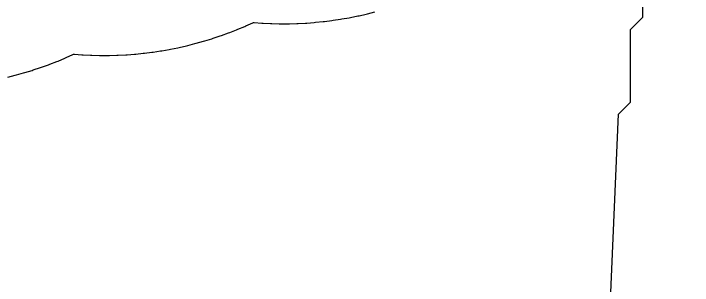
# Model space of a CAD drawing. Header units: metres. Extents: x 284000 to 318000, y 7632000 to 7666000.
# Drawn here: x 295981 to 296541, y 7647114 to 7647338 of the extents above; entities that cross this region are included whole.
import ezdxf

# ---------------------------------------------------------------- set-up
doc = ezdxf.new("R2010")
doc.units = ezdxf.units.M
doc.header["$LTSCALE"] = 10
doc.linetypes.add('DASHED', pattern=[1.524, 1.27, -0.254])
for name, color, linetype in [('HV-KUSTLIJN', 4, 'Continuous'), ('HV-ONDERGROND', 8, 'Continuous'), ('HV-VEILIGHEID', 1, 'Continuous')]:
    doc.layers.add(name, color=color, linetype=linetype)
picture_1 = doc.add_image_def('image1.jpg', size_in_pixel=(3400, 3400))

msp = doc.modelspace()

# ---------------------------------------------------------------- linework, layer by layer
at = {"layer": 'HV-KUSTLIJN'}
msp.add_lwpolyline([(296450, 7646485), (296450, 7646565), (296440, 7646575), (296440, 7646605), (296450, 7646615), (296450, 7646825), (296460, 7646835), (296460, 7647015), (296470, 7647025), (296480, 7647255), (296490, 7647265), (296490, 7647325), (296500, 7647335), (296500, 7647415), (296510, 7647425), (296510, 7647525), (296520, 7647535), (296520, 7647615), (296530, 7647625), (296540, 7647745)], dxfattribs=at)
at = {"layer": 'HV-VEILIGHEID', "linetype": 'DASHED'}
msp.add_lwpolyline([(295976.7, 7647285.62), (295982.65, 7647287.13), (295983.72, 7647287.42), (295989.63, 7647289.07), (295990.69, 7647289.38), (295996.55, 7647291.18), (295997.61, 7647291.51), (296003.43, 7647293.45), (296004.47, 7647293.81), (296010.24, 7647295.9), (296011.27, 7647296.28), (296016.99, 7647298.51), (296018.02, 7647298.92), (296023.68, 7647301.29), (296024.69, 7647301.72), (296030.3, 7647304.22), (296030.87, 7647304.49), (296031.5, 7647304.44), (296037.62, 7647304), (296038.72, 7647303.94), (296044.85, 7647303.65), (296045.96, 7647303.62), (296052.09, 7647303.48), (296053.2, 7647303.47), (296059.33, 7647303.49), (296060.44, 7647303.5), (296066.57, 7647303.67), (296067.67, 7647303.72), (296073.8, 7647304.03), (296074.9, 7647304.1), (296081.02, 7647304.57), (296082.12, 7647304.67), (296088.23, 7647305.29), (296089.32, 7647305.41), (296095.41, 7647306.18), (296096.5, 7647306.33), (296102.57, 7647307.25), (296103.66, 7647307.43), (296109.7, 7647308.49), (296110.79, 7647308.7), (296116.8, 7647309.91), (296117.88, 7647310.14), (296123.87, 7647311.5), (296124.94, 7647311.76), (296130.89, 7647313.27), (296131.96, 7647313.55), (296137.86, 7647315.21), (296138.92, 7647315.52), (296144.79, 7647317.31), (296145.84, 7647317.65), (296151.66, 7647319.59), (296152.71, 7647319.95), (296158.48, 7647322.04), (296159.51, 7647322.42), (296165.23, 7647324.65), (296166.26, 7647325.06), (296171.92, 7647327.42), (296172.93, 7647327.86), (296178.53, 7647330.36), (296179.11, 7647330.63), (296179.74, 7647330.58), (296185.86, 7647330.14), (296186.96, 7647330.08), (296193.09, 7647329.79), (296194.2, 7647329.75), (296200.33, 7647329.62), (296201.43, 7647329.61), (296207.57, 7647329.63), (296208.67, 7647329.64), (296214.81, 7647329.81), (296215.91, 7647329.85), (296222.04, 7647330.17), (296223.14, 7647330.24), (296229.26, 7647330.71), (296230.36, 7647330.81), (296236.46, 7647331.43), (296237.56, 7647331.55), (296243.65, 7647332.32), (296244.74, 7647332.47), (296250.81, 7647333.39), (296251.9, 7647333.57), (296257.94, 7647334.63), (296259.03, 7647334.84), (296265.04, 7647336.05), (296266.12, 7647336.28), (296272.1, 7647337.64), (296273.18, 7647337.9), (296279.13, 7647339.41)], dxfattribs=at)

# ---------------------------------------------------------------- pictures from other files: only their frames are drawn
at = {"layer": 'HV-ONDERGROND'}
image = msp.add_image(picture_1, insert=(284000, 7632000), size_in_units=(34000, 34000), dxfattribs=at)

doc.saveas('drawing.dxf')
